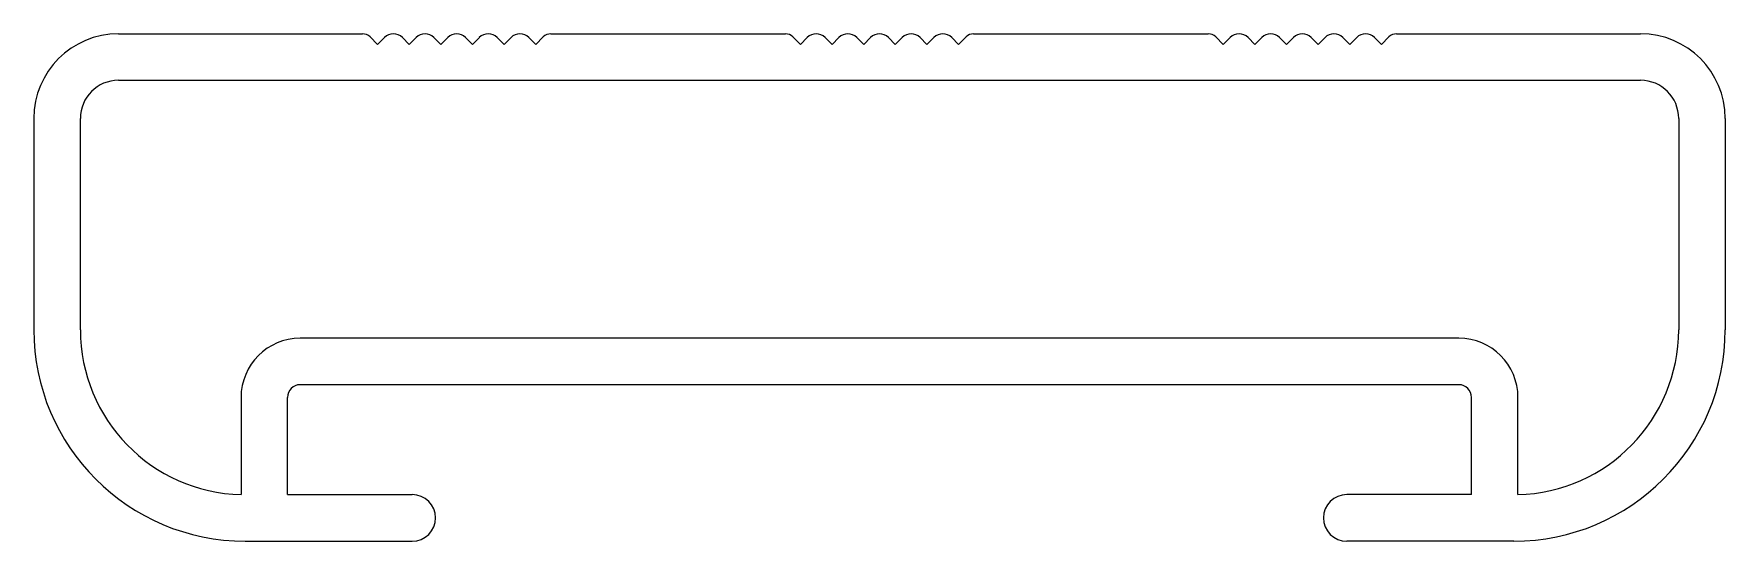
# Model space of a CAD drawing. Extents: x 596.9 to 636.9, y 339.4 to 351.4.
import ezdxf

# ---------------------------------------------------------------- set-up
doc = ezdxf.new("R2010")
doc.units = 0
doc.layers.get('0').update_dxf_attribs({"linetype": 'CONTINUOUS'})

msp = doc.modelspace()

# ---------------------------------------------------------------- linework, layer by layer
for p, q in [((598.898, 351.433), (604.673, 351.433)), ((604.85, 351.359), (605.026, 351.183)), ((605.189, 351.345), (605.026, 351.183)), ((605.613, 351.345), (605.775, 351.183)), ((605.937, 351.345), (605.775, 351.183)), ((606.361, 351.345), (606.524, 351.183)), ((606.686, 351.345), (606.524, 351.183)), ((607.11, 351.345), (607.272, 351.183)), ((607.434, 351.345), (607.272, 351.183)), ((607.858, 351.345), (608.021, 351.183)), ((608.183, 351.345), (608.021, 351.183)), ((608.607, 351.345), (608.769, 351.183)), ((608.946, 351.359), (608.769, 351.183)), ((609.123, 351.433), (614.673, 351.433)), ((614.85, 351.359), (615.026, 351.183)), ((615.189, 351.345), (615.026, 351.183)), ((615.613, 351.345), (615.775, 351.183)), ((615.937, 351.345), (615.775, 351.183)), ((616.361, 351.345), (616.524, 351.183)), ((616.686, 351.345), (616.524, 351.183)), ((617.11, 351.345), (617.272, 351.183)), ((617.434, 351.345), (617.272, 351.183)), ((617.858, 351.345), (618.021, 351.183)), ((618.183, 351.345), (618.021, 351.183)), ((618.607, 351.345), (618.769, 351.183)), ((618.946, 351.359), (618.769, 351.183)), ((619.123, 351.433), (624.673, 351.433)), ((624.85, 351.359), (625.026, 351.183)), ((625.189, 351.345), (625.026, 351.183)), ((625.613, 351.345), (625.775, 351.183)), ((625.937, 351.345), (625.775, 351.183)), ((626.361, 351.345), (626.524, 351.183)), ((626.686, 351.345), (626.524, 351.183)), ((627.11, 351.345), (627.272, 351.183)), ((627.434, 351.345), (627.272, 351.183)), ((627.858, 351.345), (628.021, 351.183)), ((628.183, 351.345), (628.021, 351.183)), ((628.607, 351.345), (628.769, 351.183)), ((628.946, 351.359), (628.769, 351.183)), ((629.123, 351.433), (634.898, 351.433)), ((598.898, 350.333), (634.898, 350.333)), ((596.898, 349.433), (596.898, 344.433)), ((597.998, 344.433), (597.998, 349.433)), ((635.798, 349.433), (635.798, 344.433)), ((636.898, 349.433), (636.898, 344.433)), ((630.598, 344.233), (603.198, 344.233)), ((601.798, 342.833), (601.798, 340.534)), ((602.898, 340.533), (602.898, 342.833)), ((630.598, 343.133), (603.198, 343.133)), ((630.898, 340.533), (630.898, 342.833)), ((631.998, 340.534), (631.998, 342.833)), ((602.898, 340.533), (605.848, 340.533)), ((630.898, 340.533), (627.948, 340.533)), ((601.898, 339.433), (605.848, 339.433)), ((631.898, 339.433), (627.948, 339.433))]:
    msp.add_line(p, q)
for centre, radius, start, end in [((598.898, 349.433), 2, 90, 180), ((604.673, 351.183), 0.25, 45, 90), ((605.401, 351.133), 0.3, 45, 135), ((606.149, 351.133), 0.3, 45, 135), ((606.898, 351.133), 0.3, 45, 135), ((607.646, 351.133), 0.3, 45, 135), ((608.395, 351.133), 0.3, 45, 135), ((609.123, 351.183), 0.25, 90, 135), ((614.673, 351.183), 0.25, 45, 90), ((615.401, 351.133), 0.3, 45, 135), ((616.149, 351.133), 0.3, 45, 135), ((616.898, 351.133), 0.3, 45, 135), ((617.646, 351.133), 0.3, 45, 135), ((618.395, 351.133), 0.3, 45, 135), ((619.123, 351.183), 0.25, 90, 135), ((624.673, 351.183), 0.25, 45, 90), ((625.401, 351.133), 0.3, 45, 135), ((626.149, 351.133), 0.3, 45, 135), ((626.898, 351.133), 0.3, 45, 135), ((627.646, 351.133), 0.3, 45, 135), ((628.395, 351.133), 0.3, 45, 135), ((629.123, 351.183), 0.25, 90, 135), ((634.898, 349.433), 2, 0, 90), ((598.898, 349.433), 0.9, 90, 180), ((634.898, 349.433), 0.9, 0, 90), ((601.898, 344.433), 5, 180, 270), ((601.898, 344.433), 3.9, 180, 268.5307), ((631.898, 344.433), 5, 270, 0), ((631.898, 344.433), 3.9, 271.4693, 0), ((603.198, 342.833), 1.4, 90, 180), ((630.598, 342.833), 1.4, 0, 90), ((603.198, 342.833), 0.3, 90, 180), ((630.598, 342.833), 0.3, 0, 90), ((605.848, 339.983), 0.55, 0, 90), ((627.948, 339.983), 0.55, 90, 180), ((605.848, 339.983), 0.55, 270, 0), ((627.948, 339.983), 0.55, 180, 270)]:
    msp.add_arc(centre, radius, start, end)

doc.saveas('drawing.dxf')
